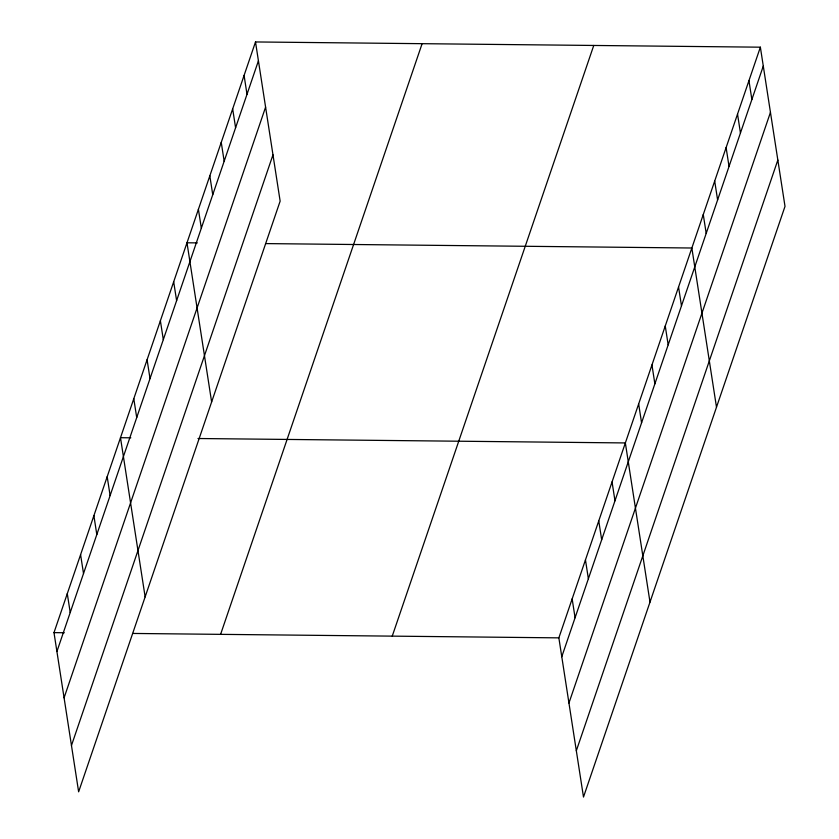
<?xml version="1.0" encoding="UTF-8"?>
<svg xmlns="http://www.w3.org/2000/svg" width="839" height="839" viewBox="0 0 839 839"><rect width="100%" height="100%" fill="white"/><g stroke="black" fill="none" stroke-linecap="round" stroke-linejoin="round"><path stroke-width="1.26" d="M255.507 41.95L280.142 201.14L78.635 791.817L53.99 632.627L255.507 41.95L760.365 47.183L785.01 206.373L583.493 797.05L558.858 637.86L760.365 47.183M56.916 651.504L258.422 60.828M64.079 697.807L265.596 107.13M71.462 745.514L272.979 154.837M220.594 634.357L422.111 43.68M392.243 636.13L593.76 45.453M561.773 656.727L763.291 66.05M568.947 703.04L770.454 112.353M576.33 750.748L777.837 160.06M197.322 242.891L186.992 242.786L211.627 401.975M265.774 243.593L691.85 248.008L716.496 407.198M130.821 437.811L120.491 437.706L145.137 596.896M197.983 438.514L625.349 442.94L649.994 602.129M53.99 632.627L64.32 632.742M132.772 633.445L558.858 637.86M748.944 80.649L751.87 99.526M737.533 114.125L740.449 132.992M726.113 147.591L729.028 166.468M714.692 181.067L717.607 199.934M703.271 214.543L706.197 233.41M678.552 286.99L681.478 305.868M665.254 325.983L668.169 344.85M651.955 364.965L654.871 383.843M638.657 403.947L641.573 422.825M612.051 481.922L614.977 500.789M598.752 520.904L601.678 539.781M585.454 559.886L588.37 578.763M572.156 598.878L575.072 617.745M244.086 75.426L247.002 94.293M232.665 108.892L235.591 127.769M221.244 142.368L224.17 161.235M209.823 175.833L212.749 194.711M198.403 209.31L201.329 228.187M173.683 281.768L176.61 300.635M160.385 320.75L163.311 339.627M147.087 359.732L150.013 378.609M133.789 398.724L136.715 417.591M107.193 476.688L110.108 495.566M93.884 515.681L96.81 534.548M80.586 554.663L83.512 573.53M67.288 593.645L70.214 612.522"/></g></svg>
